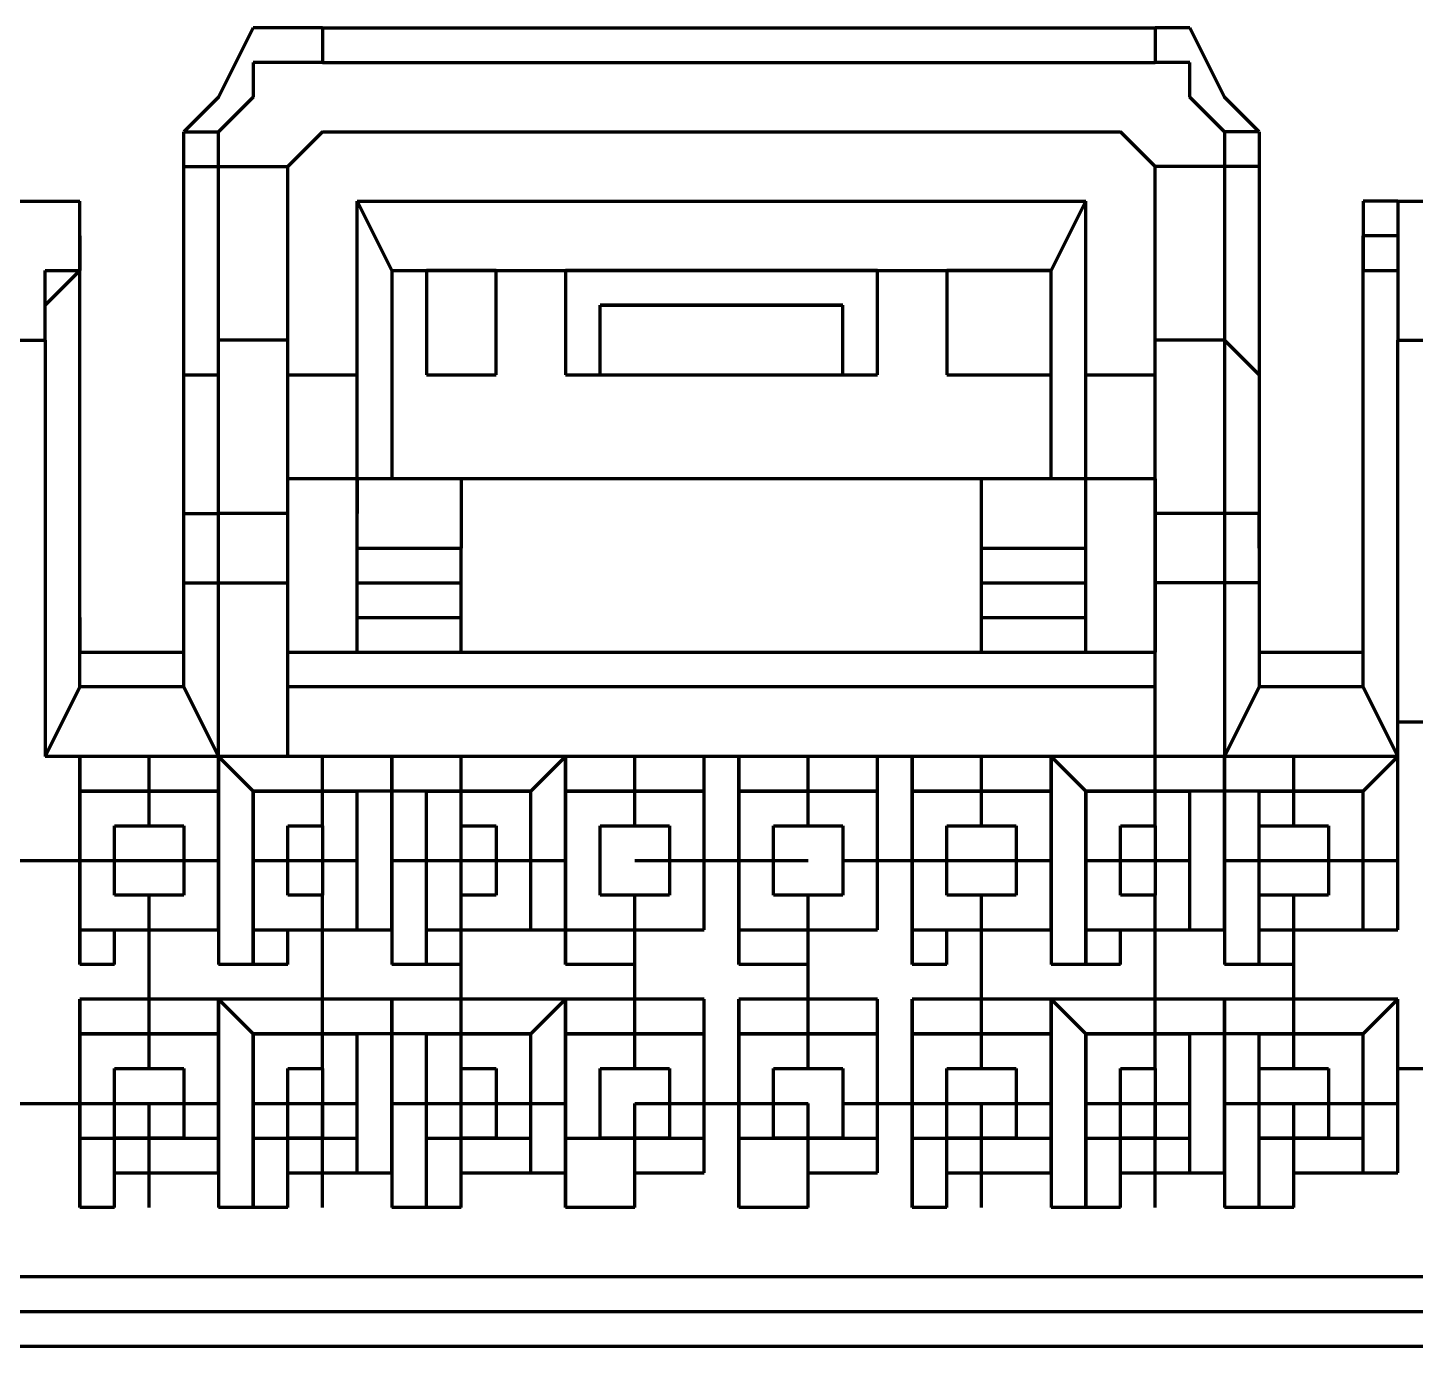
# Model space of a CAD drawing. Header units: inches. Extents: x 47316 to 59086, y 3141 to 11743.
# Drawn here: x 51370.85 to 51390.85, y 5927.18 to 5946.18 of the extents above; entities that cross this region are included whole.
import ezdxf

# ---------------------------------------------------------------- set-up
doc = ezdxf.new("R2010")
doc.units = ezdxf.units.IN
doc.header["$MEASUREMENT"] = 0
doc.layers.add('P', color=250, linetype='Continuous', lineweight=100)

msp = doc.modelspace()

# ---------------------------------------------------------------- linework, layer by layer
at = {"layer": 'P', "color": 0, "linetype": 'Continuous'}
for p, q in [((51374.102, 5946.185), (51373.602, 5945.185)), ((51375.102, 5946.185), (51374.102, 5946.185)), ((51375.102, 5946.185), (51387.102, 5946.185)), ((51375.102, 5946.185), (51375.102, 5945.685)), ((51387.102, 5946.185), (51387.102, 5945.685)), ((51387.602, 5946.185), (51387.102, 5946.185)), ((51388.102, 5945.185), (51387.602, 5946.185)), ((51375.102, 5945.685), (51374.102, 5945.685)), ((51374.102, 5945.685), (51374.102, 5945.185)), ((51375.102, 5945.685), (51387.102, 5945.685)), ((51387.602, 5945.685), (51387.102, 5945.685)), ((51387.602, 5945.185), (51387.602, 5945.685)), ((51373.602, 5945.185), (51373.102, 5944.685)), ((51374.102, 5945.185), (51373.602, 5944.685)), ((51388.102, 5944.685), (51387.602, 5945.185)), ((51388.602, 5944.685), (51388.102, 5945.185)), ((51373.102, 5936.685), (51373.102, 5944.685)), ((51373.102, 5944.685), (51373.602, 5944.685)), ((51373.602, 5935.685), (51373.602, 5944.685)), ((51375.102, 5944.685), (51374.602, 5944.185)), ((51375.102, 5944.685), (51386.602, 5944.685)), ((51387.102, 5944.185), (51386.602, 5944.685)), ((51388.102, 5944.685), (51388.102, 5935.685)), ((51388.602, 5944.685), (51388.102, 5944.685)), ((51388.602, 5944.685), (51388.602, 5936.685)), ((51373.102, 5944.185), (51374.602, 5944.185)), ((51374.602, 5935.685), (51374.602, 5944.185)), ((51374.602, 5944.185), (51374.602, 5944.185)), ((51387.102, 5935.685), (51387.102, 5944.185)), ((51388.602, 5944.185), (51387.102, 5944.185)), ((51387.102, 5944.185), (51387.102, 5944.185)), ((51370.102, 5943.685), (51371.602, 5943.685)), ((51371.602, 5943.185), (51371.602, 5943.685)), ((51371.602, 5943.185), (51371.602, 5943.685)), ((51371.602, 5943.685), (51371.602, 5943.685)), ((51375.602, 5943.685), (51386.102, 5943.685)), ((51375.602, 5937.185), (51375.602, 5943.685)), ((51375.602, 5943.685), (51376.102, 5942.685)), ((51385.602, 5942.685), (51386.102, 5943.685)), ((51386.102, 5937.185), (51386.102, 5943.685)), ((51390.602, 5943.685), (51390.102, 5943.685)), ((51390.102, 5943.685), (51390.102, 5943.185)), ((51390.602, 5943.685), (51391.602, 5943.685)), ((51390.602, 5943.685), (51390.602, 5943.185)), ((51371.602, 5936.685), (51371.602, 5943.185)), ((51371.602, 5942.685), (51371.602, 5943.185)), ((51371.602, 5943.185), (51371.602, 5943.185)), ((51371.602, 5943.185), (51371.602, 5943.185)), ((51371.602, 5943.185), (51371.602, 5943.185)), ((51371.602, 5943.185), (51371.602, 5943.185)), ((51371.602, 5943.185), (51371.602, 5943.185)), ((51371.602, 5943.185), (51371.602, 5943.185)), ((51371.602, 5943.185), (51371.602, 5943.185)), ((51371.602, 5943.185), (51371.602, 5943.185)), ((51371.602, 5943.185), (51371.602, 5943.185)), ((51371.602, 5943.185), (51371.602, 5943.185)), ((51371.602, 5943.185), (51371.602, 5943.185)), ((51371.602, 5943.185), (51371.602, 5942.685)), ((51390.102, 5936.685), (51390.102, 5943.185)), ((51390.602, 5943.185), (51390.102, 5943.185)), ((51390.102, 5943.185), (51390.102, 5943.185)), ((51390.102, 5943.185), (51390.102, 5943.185)), ((51390.102, 5943.185), (51390.102, 5943.185)), ((51390.102, 5943.185), (51390.102, 5943.185)), ((51390.102, 5943.185), (51390.102, 5943.185)), ((51390.102, 5943.185), (51390.102, 5943.185)), ((51390.102, 5943.185), (51390.102, 5943.185)), ((51390.102, 5943.185), (51390.102, 5943.185)), ((51390.102, 5943.185), (51390.102, 5942.685)), ((51390.602, 5943.185), (51390.602, 5943.185)), ((51390.602, 5943.185), (51390.602, 5942.685)), ((51371.102, 5942.185), (51371.102, 5942.685)), ((51371.102, 5942.685), (51371.102, 5942.685)), ((51371.102, 5942.685), (51371.102, 5942.685)), ((51371.102, 5942.685), (51371.102, 5942.685)), ((51371.102, 5942.685), (51371.602, 5942.685)), ((51371.102, 5942.185), (51371.602, 5942.685)), ((51371.602, 5942.685), (51371.602, 5942.685)), ((51371.602, 5942.685), (51371.602, 5942.685)), ((51371.602, 5942.685), (51371.602, 5942.685)), ((51371.602, 5942.685), (51371.602, 5942.685)), ((51371.602, 5942.685), (51371.602, 5942.685)), ((51371.602, 5942.685), (51371.602, 5942.685)), ((51371.602, 5942.685), (51371.602, 5942.685)), ((51371.602, 5942.685), (51371.602, 5942.685)), ((51371.602, 5942.685), (51371.602, 5942.685)), ((51371.602, 5942.685), (51371.602, 5942.685)), ((51371.602, 5942.685), (51371.602, 5942.685)), ((51371.602, 5942.685), (51371.602, 5942.685)), ((51371.602, 5942.685), (51371.602, 5942.685)), ((51371.602, 5942.685), (51371.602, 5942.685)), ((51371.602, 5942.685), (51371.602, 5942.685)), ((51371.602, 5942.685), (51371.602, 5942.685)), ((51376.102, 5942.685), (51385.602, 5942.685)), ((51376.102, 5942.685), (51376.102, 5939.685)), ((51376.602, 5942.685), (51376.602, 5941.185)), ((51377.602, 5942.685), (51376.602, 5942.685)), ((51377.602, 5941.185), (51377.602, 5942.685)), ((51378.602, 5942.685), (51378.602, 5941.185)), ((51383.102, 5942.685), (51378.602, 5942.685)), ((51383.102, 5941.185), (51383.102, 5942.685)), ((51384.102, 5942.685), (51384.102, 5941.185)), ((51385.602, 5942.685), (51384.102, 5942.685)), ((51385.602, 5941.185), (51385.602, 5942.685)), ((51385.602, 5939.685), (51385.602, 5942.685)), ((51390.102, 5942.685), (51390.102, 5942.685)), ((51390.102, 5942.685), (51390.102, 5942.685)), ((51390.102, 5942.685), (51390.102, 5942.685)), ((51390.102, 5942.685), (51390.102, 5942.685)), ((51390.102, 5942.685), (51390.102, 5942.685)), ((51390.102, 5942.685), (51390.102, 5942.685)), ((51390.102, 5942.685), (51390.102, 5942.685)), ((51390.102, 5942.685), (51390.102, 5942.685)), ((51390.102, 5942.685), (51390.602, 5942.685)), ((51390.102, 5942.685), (51390.102, 5942.685)), ((51390.102, 5942.685), (51390.102, 5942.685)), ((51390.602, 5942.685), (51390.602, 5942.685)), ((51390.602, 5942.685), (51390.602, 5942.685)), ((51390.602, 5942.685), (51390.602, 5942.685)), ((51390.602, 5942.685), (51390.602, 5942.685)), ((51390.602, 5942.685), (51390.602, 5942.685)), ((51390.602, 5942.685), (51390.602, 5942.685)), ((51390.602, 5942.685), (51390.602, 5942.685)), ((51390.602, 5942.685), (51390.602, 5942.685)), ((51390.602, 5942.685), (51390.602, 5942.685)), ((51390.602, 5942.685), (51390.602, 5942.185)), ((51390.602, 5942.685), (51390.602, 5942.685)), ((51390.602, 5942.685), (51390.602, 5942.185)), ((51371.102, 5941.685), (51371.102, 5942.185)), ((51371.102, 5942.185), (51371.102, 5942.185)), ((51371.102, 5942.185), (51371.102, 5942.185)), ((51371.102, 5942.185), (51371.102, 5942.185)), ((51371.102, 5942.185), (51371.102, 5942.185)), ((51371.102, 5941.685), (51371.102, 5942.185)), ((51371.102, 5942.185), (51371.102, 5942.185)), ((51371.102, 5942.185), (51371.102, 5942.185)), ((51371.102, 5942.185), (51371.102, 5942.185)), ((51371.102, 5942.185), (51371.102, 5942.185)), ((51371.102, 5942.185), (51371.102, 5942.185)), ((51379.102, 5942.185), (51382.602, 5942.185)), ((51382.602, 5942.185), (51379.102, 5942.185)), ((51379.102, 5941.185), (51379.102, 5942.185)), ((51382.602, 5941.185), (51382.602, 5942.185)), ((51390.602, 5942.185), (51390.602, 5942.185)), ((51390.602, 5942.185), (51390.602, 5942.185)), ((51390.602, 5942.185), (51390.602, 5942.185)), ((51390.602, 5942.185), (51390.602, 5942.185)), ((51390.602, 5942.185), (51390.602, 5941.685)), ((51390.602, 5942.185), (51390.602, 5942.185)), ((51390.602, 5942.185), (51390.602, 5942.185)), ((51390.602, 5942.185), (51390.602, 5942.185)), ((51390.602, 5942.185), (51390.602, 5942.185)), ((51390.602, 5942.185), (51390.602, 5942.185)), ((51390.602, 5942.185), (51390.602, 5941.685)), ((51369.602, 5941.685), (51371.102, 5941.685)), ((51371.102, 5941.685), (51371.102, 5935.685)), ((51374.602, 5941.685), (51373.602, 5941.685)), ((51373.602, 5941.185), (51373.602, 5941.685)), ((51373.602, 5941.685), (51373.602, 5941.685)), ((51373.602, 5941.685), (51373.602, 5941.685)), ((51373.602, 5941.685), (51373.602, 5941.685)), ((51373.602, 5941.685), (51373.602, 5941.685)), ((51373.602, 5941.685), (51373.602, 5941.685)), ((51373.602, 5941.685), (51373.602, 5941.685)), ((51373.602, 5941.685), (51373.602, 5941.685)), ((51373.602, 5941.685), (51373.602, 5941.685)), ((51373.602, 5941.685), (51373.602, 5941.685)), ((51373.602, 5941.685), (51373.602, 5941.685)), ((51373.602, 5941.685), (51373.602, 5941.685)), ((51373.602, 5941.685), (51373.602, 5941.685)), ((51373.602, 5941.685), (51373.602, 5941.685)), ((51373.602, 5941.685), (51373.602, 5941.685)), ((51373.602, 5941.685), (51373.602, 5941.685)), ((51388.102, 5941.685), (51387.102, 5941.685)), ((51388.602, 5941.185), (51388.102, 5941.685)), ((51388.102, 5941.685), (51388.102, 5941.685)), ((51388.102, 5941.685), (51388.102, 5941.685)), ((51388.102, 5941.685), (51388.102, 5941.685)), ((51388.102, 5941.685), (51388.102, 5941.685)), ((51388.102, 5941.685), (51388.102, 5941.685)), ((51388.102, 5941.685), (51388.102, 5941.685)), ((51388.102, 5941.685), (51388.102, 5941.685)), ((51388.102, 5941.685), (51388.102, 5941.685)), ((51388.102, 5941.685), (51388.102, 5941.685)), ((51388.102, 5941.685), (51388.102, 5941.685)), ((51388.102, 5941.685), (51388.102, 5941.685)), ((51388.102, 5941.685), (51388.102, 5941.685)), ((51388.102, 5941.685), (51388.102, 5941.685)), ((51388.102, 5941.685), (51388.102, 5941.685)), ((51388.102, 5941.685), (51388.102, 5941.685)), ((51390.602, 5935.685), (51390.602, 5941.685)), ((51390.602, 5941.685), (51392.102, 5941.685)), ((51373.102, 5941.185), (51373.102, 5941.185)), ((51373.102, 5941.185), (51373.102, 5941.185)), ((51373.102, 5941.185), (51373.102, 5941.185)), ((51373.102, 5941.185), (51373.102, 5941.185)), ((51373.102, 5941.185), (51373.102, 5941.185)), ((51373.102, 5941.185), (51373.102, 5941.185)), ((51373.102, 5941.185), (51373.102, 5941.185)), ((51373.102, 5941.185), (51373.102, 5941.185)), ((51373.102, 5941.185), (51373.102, 5941.185)), ((51373.102, 5941.185), (51373.102, 5941.185)), ((51373.102, 5941.185), (51373.102, 5941.185)), ((51373.102, 5941.185), (51373.602, 5941.185)), ((51373.602, 5941.185), (51373.602, 5941.185)), ((51373.602, 5941.185), (51373.602, 5941.185)), ((51373.602, 5941.185), (51373.602, 5941.185)), ((51373.602, 5941.185), (51373.602, 5941.185)), ((51374.602, 5941.185), (51375.602, 5941.185)), ((51376.602, 5941.185), (51377.602, 5941.185)), ((51378.602, 5941.185), (51383.102, 5941.185)), ((51384.102, 5941.185), (51385.602, 5941.185)), ((51386.102, 5941.185), (51387.102, 5941.185)), ((51388.602, 5941.185), (51388.602, 5941.185)), ((51388.602, 5941.185), (51388.602, 5941.185)), ((51388.602, 5941.185), (51388.602, 5941.185)), ((51388.602, 5941.185), (51388.602, 5941.185)), ((51388.602, 5941.185), (51388.602, 5941.185)), ((51388.602, 5941.185), (51388.602, 5941.185)), ((51388.602, 5941.185), (51388.602, 5941.185)), ((51388.602, 5941.185), (51388.602, 5941.185)), ((51388.602, 5941.185), (51388.602, 5941.185)), ((51388.602, 5941.185), (51388.602, 5941.185)), ((51388.602, 5941.185), (51388.602, 5941.185)), ((51388.602, 5941.185), (51388.602, 5941.185)), ((51388.602, 5941.185), (51388.602, 5941.185)), ((51388.602, 5941.185), (51388.602, 5941.185)), ((51388.602, 5941.185), (51388.602, 5941.185)), ((51388.602, 5941.185), (51388.602, 5941.185)), ((51374.602, 5937.185), (51374.602, 5939.685)), ((51375.602, 5939.685), (51374.602, 5939.685)), ((51376.102, 5939.685), (51375.602, 5939.685)), ((51375.602, 5939.685), (51375.602, 5939.685)), ((51375.602, 5939.685), (51375.602, 5939.185)), ((51377.102, 5939.685), (51376.102, 5939.685)), ((51384.602, 5939.685), (51377.102, 5939.685)), ((51377.102, 5939.685), (51377.102, 5938.685)), ((51385.602, 5939.685), (51384.602, 5939.685)), ((51384.602, 5938.685), (51384.602, 5939.685)), ((51386.102, 5939.685), (51385.602, 5939.685)), ((51387.102, 5939.685), (51386.102, 5939.685)), ((51386.102, 5939.185), (51386.102, 5939.685)), ((51386.102, 5939.685), (51386.102, 5939.685)), ((51387.102, 5939.685), (51387.102, 5937.185)), ((51373.102, 5938.685), (51373.102, 5939.185)), ((51373.102, 5939.185), (51373.102, 5939.185)), ((51373.102, 5939.185), (51373.102, 5939.185)), ((51373.102, 5939.185), (51373.102, 5939.185)), ((51373.102, 5939.185), (51373.102, 5939.185)), ((51373.102, 5939.185), (51373.102, 5939.185)), ((51373.102, 5939.185), (51373.102, 5939.185)), ((51373.102, 5939.185), (51373.102, 5939.185)), ((51373.102, 5939.185), (51373.102, 5939.185)), ((51373.102, 5939.185), (51373.102, 5939.185)), ((51373.102, 5939.185), (51373.102, 5939.185)), ((51373.102, 5939.185), (51373.602, 5939.185)), ((51374.602, 5939.185), (51373.602, 5939.185)), ((51373.602, 5939.185), (51373.602, 5939.185)), ((51373.602, 5939.185), (51373.602, 5939.185)), ((51373.602, 5939.185), (51373.602, 5939.185)), ((51373.602, 5939.185), (51373.602, 5939.185)), ((51373.602, 5939.185), (51373.602, 5939.185)), ((51373.602, 5939.185), (51373.602, 5939.185)), ((51373.602, 5939.185), (51373.602, 5939.185)), ((51373.602, 5939.185), (51373.602, 5939.185)), ((51373.602, 5939.185), (51373.602, 5939.185)), ((51373.602, 5939.185), (51373.602, 5939.185)), ((51373.602, 5939.185), (51373.602, 5939.185)), ((51373.602, 5939.185), (51373.602, 5939.185)), ((51373.602, 5939.185), (51373.602, 5939.185)), ((51373.602, 5939.185), (51373.602, 5939.185)), ((51373.602, 5939.185), (51373.602, 5939.185)), ((51373.602, 5939.185), (51373.602, 5939.185)), ((51373.602, 5939.185), (51373.602, 5939.185)), ((51373.602, 5939.185), (51373.602, 5939.185)), ((51373.602, 5939.185), (51373.602, 5939.185)), ((51373.602, 5939.185), (51373.602, 5939.185)), ((51388.102, 5939.185), (51387.102, 5939.185)), ((51388.602, 5939.185), (51388.102, 5939.185)), ((51388.102, 5939.185), (51388.102, 5939.185)), ((51388.102, 5939.185), (51388.102, 5939.185)), ((51388.102, 5939.185), (51388.102, 5939.185)), ((51388.102, 5939.185), (51388.102, 5939.185)), ((51388.102, 5939.185), (51388.102, 5939.185)), ((51388.102, 5939.185), (51388.102, 5939.185)), ((51388.102, 5939.185), (51388.102, 5939.185)), ((51388.102, 5939.185), (51388.102, 5939.185)), ((51388.102, 5939.185), (51388.102, 5939.185)), ((51388.102, 5939.185), (51388.102, 5939.185)), ((51388.102, 5939.185), (51388.102, 5939.185)), ((51388.102, 5939.185), (51388.102, 5939.185)), ((51388.102, 5939.185), (51388.102, 5939.185)), ((51388.102, 5939.185), (51388.102, 5939.185)), ((51388.102, 5939.185), (51388.102, 5939.185)), ((51388.602, 5938.685), (51388.602, 5939.185)), ((51388.602, 5939.185), (51388.602, 5939.185)), ((51388.602, 5939.185), (51388.602, 5939.185)), ((51388.602, 5939.185), (51388.602, 5939.185)), ((51388.602, 5939.185), (51388.602, 5939.185)), ((51388.602, 5939.185), (51388.602, 5939.185)), ((51388.602, 5939.185), (51388.602, 5939.185)), ((51388.602, 5939.185), (51388.602, 5939.185)), ((51388.602, 5939.185), (51388.602, 5939.185)), ((51388.602, 5939.185), (51388.602, 5939.185)), ((51388.602, 5939.185), (51388.602, 5939.185)), ((51388.602, 5939.185), (51388.602, 5939.185)), ((51388.602, 5939.185), (51388.602, 5939.185)), ((51388.602, 5939.185), (51388.602, 5939.185)), ((51388.602, 5939.185), (51388.602, 5939.185)), ((51388.602, 5939.185), (51388.602, 5939.185)), ((51375.602, 5938.685), (51377.102, 5938.685)), ((51377.102, 5937.185), (51377.102, 5938.685)), ((51384.602, 5938.685), (51386.102, 5938.685)), ((51384.602, 5937.185), (51384.602, 5938.685)), ((51373.102, 5938.185), (51374.602, 5938.185)), ((51375.602, 5938.185), (51377.102, 5938.185)), ((51384.602, 5938.185), (51386.102, 5938.185)), ((51388.602, 5938.185), (51387.102, 5938.185)), ((51371.602, 5937.685), (51371.602, 5937.185)), ((51373.102, 5937.185), (51373.102, 5937.685)), ((51375.602, 5937.685), (51377.102, 5937.685)), ((51384.602, 5937.685), (51386.102, 5937.685)), ((51388.602, 5937.685), (51388.602, 5937.185)), ((51390.102, 5937.185), (51390.102, 5937.685)), ((51371.602, 5937.185), (51372.102, 5937.185)), ((51372.102, 5937.185), (51372.602, 5937.185)), ((51372.602, 5937.185), (51373.102, 5937.185)), ((51374.602, 5937.185), (51387.102, 5937.185)), ((51388.602, 5937.185), (51389.102, 5937.185)), ((51389.102, 5937.185), (51389.602, 5937.185)), ((51389.602, 5937.185), (51390.102, 5937.185)), ((51371.602, 5936.685), (51371.102, 5935.685)), ((51373.102, 5936.685), (51371.602, 5936.685)), ((51373.602, 5935.685), (51373.102, 5936.685)), ((51387.102, 5936.685), (51374.602, 5936.685)), ((51388.602, 5936.685), (51388.102, 5935.685)), ((51390.102, 5936.685), (51388.602, 5936.685)), ((51390.602, 5935.685), (51390.102, 5936.685)), ((51390.602, 5936.185), (51391.602, 5936.185)), ((51373.602, 5935.685), (51371.102, 5935.685)), ((51373.602, 5935.685), (51371.602, 5935.685)), ((51371.602, 5935.685), (51371.602, 5932.685)), ((51371.602, 5935.185), (51371.602, 5935.685)), ((51372.602, 5934.685), (51372.602, 5935.685)), ((51373.602, 5933.185), (51373.602, 5935.685)), ((51373.602, 5935.685), (51373.602, 5932.685)), ((51374.102, 5935.185), (51373.602, 5935.685)), ((51373.602, 5935.185), (51373.602, 5935.685)), ((51376.102, 5935.685), (51373.602, 5935.685)), ((51387.102, 5935.685), (51374.602, 5935.685)), ((51375.102, 5934.685), (51375.102, 5935.685)), ((51378.602, 5935.685), (51376.102, 5935.685)), ((51376.102, 5933.185), (51376.102, 5935.685)), ((51376.102, 5935.685), (51376.102, 5932.685)), ((51376.102, 5935.185), (51376.102, 5935.685)), ((51376.102, 5935.185), (51376.102, 5935.685)), ((51377.102, 5934.685), (51377.102, 5935.685)), ((51378.102, 5935.185), (51378.602, 5935.685)), ((51380.602, 5935.685), (51378.602, 5935.685)), ((51378.602, 5933.185), (51378.602, 5935.685)), ((51378.602, 5935.685), (51378.602, 5932.685)), ((51378.602, 5935.185), (51378.602, 5935.685)), ((51379.602, 5934.685), (51379.602, 5935.685)), ((51380.602, 5933.185), (51380.602, 5935.685)), ((51380.602, 5935.185), (51380.602, 5935.685)), ((51381.102, 5935.685), (51381.102, 5932.685)), ((51383.102, 5935.685), (51381.102, 5935.685)), ((51381.102, 5935.185), (51381.102, 5935.685)), ((51382.102, 5934.685), (51382.102, 5935.685)), ((51383.102, 5933.185), (51383.102, 5935.685)), ((51383.102, 5935.185), (51383.102, 5935.685)), ((51385.602, 5935.685), (51383.602, 5935.685)), ((51383.602, 5935.185), (51383.602, 5935.685)), ((51383.602, 5935.685), (51383.602, 5932.685)), ((51384.602, 5934.685), (51384.602, 5935.685)), ((51388.102, 5935.685), (51385.602, 5935.685)), ((51386.102, 5935.185), (51385.602, 5935.685)), ((51385.602, 5933.185), (51385.602, 5935.685)), ((51385.602, 5935.685), (51385.602, 5932.685)), ((51385.602, 5935.185), (51385.602, 5935.685)), ((51387.102, 5934.685), (51387.102, 5935.685)), ((51390.602, 5935.685), (51388.102, 5935.685)), ((51390.602, 5935.685), (51388.102, 5935.685)), ((51388.102, 5935.185), (51388.102, 5935.685)), ((51388.102, 5935.185), (51388.102, 5935.685)), ((51388.102, 5933.185), (51388.102, 5935.685)), ((51388.102, 5935.685), (51388.102, 5932.685)), ((51389.102, 5934.685), (51389.102, 5935.685)), ((51390.102, 5935.185), (51390.602, 5935.685)), ((51390.602, 5933.185), (51390.602, 5935.685)), ((51371.602, 5935.185), (51373.602, 5935.185)), ((51373.602, 5935.185), (51371.602, 5935.185)), ((51371.602, 5935.185), (51371.602, 5932.685)), ((51371.602, 5932.685), (51371.602, 5935.185)), ((51372.102, 5935.185), (51372.102, 5935.185)), ((51372.102, 5935.185), (51373.102, 5935.185)), ((51372.102, 5935.185), (51373.102, 5935.185)), ((51373.102, 5935.185), (51372.102, 5935.185)), ((51373.102, 5935.185), (51373.102, 5935.185)), ((51373.602, 5933.185), (51373.602, 5935.185)), ((51373.602, 5933.185), (51373.602, 5935.185)), ((51374.102, 5935.185), (51374.102, 5932.685)), ((51374.102, 5932.685), (51374.102, 5935.185)), ((51374.102, 5935.185), (51374.102, 5935.185)), ((51374.102, 5935.185), (51375.602, 5935.185)), ((51374.102, 5935.185), (51375.602, 5935.185)), ((51374.102, 5935.185), (51375.602, 5935.185)), ((51375.602, 5935.185), (51374.102, 5935.185)), ((51376.102, 5935.185), (51374.102, 5935.185)), ((51375.602, 5935.185), (51375.602, 5935.185)), ((51375.602, 5933.185), (51375.602, 5935.185)), ((51378.102, 5935.185), (51376.102, 5935.185)), ((51376.102, 5933.185), (51376.102, 5935.185)), ((51376.102, 5935.185), (51376.102, 5932.685)), ((51376.602, 5932.685), (51376.602, 5935.185)), ((51376.602, 5935.185), (51376.602, 5935.185)), ((51376.602, 5935.185), (51378.102, 5935.185)), ((51376.602, 5935.185), (51378.102, 5935.185)), ((51376.602, 5935.185), (51378.102, 5935.185)), ((51378.102, 5935.185), (51376.602, 5935.185)), ((51378.102, 5935.185), (51378.102, 5935.185)), ((51378.102, 5933.185), (51378.102, 5935.185)), ((51378.102, 5933.185), (51378.102, 5935.185)), ((51378.602, 5935.185), (51380.602, 5935.185)), ((51380.602, 5935.185), (51378.602, 5935.185)), ((51378.602, 5935.185), (51378.602, 5932.685)), ((51378.602, 5932.685), (51378.602, 5935.185)), ((51379.102, 5935.185), (51379.102, 5935.185)), ((51379.102, 5935.185), (51380.102, 5935.185)), ((51379.102, 5935.185), (51380.102, 5935.185)), ((51380.102, 5935.185), (51379.102, 5935.185)), ((51380.102, 5935.185), (51380.102, 5935.185)), ((51380.602, 5933.185), (51380.602, 5935.185)), ((51380.602, 5933.185), (51380.602, 5935.185)), ((51381.102, 5935.185), (51383.102, 5935.185)), ((51381.102, 5935.185), (51381.102, 5932.685)), ((51383.102, 5935.185), (51381.102, 5935.185)), ((51381.102, 5932.685), (51381.102, 5935.185)), ((51381.602, 5935.185), (51382.602, 5935.185)), ((51381.602, 5935.185), (51382.602, 5935.185)), ((51382.602, 5935.185), (51381.602, 5935.185)), ((51381.602, 5935.185), (51381.602, 5935.185)), ((51382.602, 5935.185), (51382.602, 5935.185)), ((51383.102, 5933.185), (51383.102, 5935.185)), ((51383.102, 5933.185), (51383.102, 5935.185)), ((51383.602, 5935.185), (51385.602, 5935.185)), ((51385.602, 5935.185), (51383.602, 5935.185)), ((51383.602, 5935.185), (51383.602, 5932.685)), ((51383.602, 5932.685), (51383.602, 5935.185)), ((51384.102, 5935.185), (51385.102, 5935.185)), ((51384.102, 5935.185), (51385.102, 5935.185)), ((51385.102, 5935.185), (51384.102, 5935.185)), ((51384.102, 5935.185), (51384.102, 5935.185)), ((51385.102, 5935.185), (51385.102, 5935.185)), ((51385.602, 5933.185), (51385.602, 5935.185)), ((51385.602, 5933.185), (51385.602, 5935.185)), ((51386.102, 5935.185), (51387.602, 5935.185)), ((51386.102, 5935.185), (51387.602, 5935.185)), ((51386.102, 5935.185), (51387.602, 5935.185)), ((51387.602, 5935.185), (51386.102, 5935.185)), ((51388.102, 5935.185), (51386.102, 5935.185)), ((51386.102, 5935.185), (51386.102, 5932.685)), ((51386.102, 5932.685), (51386.102, 5935.185)), ((51386.102, 5935.185), (51386.102, 5935.185)), ((51387.602, 5935.185), (51387.602, 5935.185)), ((51387.602, 5933.185), (51387.602, 5935.185)), ((51390.102, 5935.185), (51388.102, 5935.185)), ((51388.102, 5933.185), (51388.102, 5935.185)), ((51388.102, 5935.185), (51388.102, 5932.685)), ((51388.602, 5935.185), (51390.102, 5935.185)), ((51388.602, 5935.185), (51390.102, 5935.185)), ((51388.602, 5935.185), (51390.102, 5935.185)), ((51390.102, 5935.185), (51388.602, 5935.185)), ((51388.602, 5932.685), (51388.602, 5935.185)), ((51388.602, 5935.185), (51388.602, 5935.185)), ((51390.102, 5935.185), (51390.102, 5935.185)), ((51390.102, 5933.185), (51390.102, 5935.185)), ((51390.102, 5933.185), (51390.102, 5935.185)), ((51372.102, 5933.685), (51372.102, 5934.685)), ((51372.102, 5934.685), (51373.102, 5934.685)), ((51373.102, 5934.685), (51373.102, 5933.685)), ((51374.602, 5933.685), (51374.602, 5934.685)), ((51374.602, 5934.685), (51375.102, 5934.685)), ((51375.102, 5934.685), (51375.102, 5933.685)), ((51377.102, 5933.685), (51377.102, 5934.685)), ((51377.102, 5934.685), (51377.602, 5934.685)), ((51377.602, 5934.685), (51377.602, 5933.685)), ((51379.102, 5933.685), (51379.102, 5934.685)), ((51379.102, 5934.685), (51380.102, 5934.685)), ((51380.102, 5934.685), (51380.102, 5933.685)), ((51381.602, 5934.685), (51382.602, 5934.685)), ((51381.602, 5933.685), (51381.602, 5934.685)), ((51382.602, 5934.685), (51382.602, 5933.685)), ((51384.102, 5934.685), (51385.102, 5934.685)), ((51384.102, 5933.685), (51384.102, 5934.685)), ((51385.102, 5934.685), (51385.102, 5933.685)), ((51386.602, 5934.685), (51387.102, 5934.685)), ((51386.602, 5933.685), (51386.602, 5934.685)), ((51387.102, 5934.685), (51387.102, 5933.685)), ((51388.602, 5934.685), (51389.602, 5934.685)), ((51388.602, 5933.685), (51388.602, 5934.685)), ((51389.602, 5934.685), (51389.602, 5933.685)), ((51370.602, 5934.185), (51372.102, 5934.185)), ((51372.102, 5934.185), (51372.602, 5934.185)), ((51372.602, 5934.185), (51373.602, 5934.185)), ((51372.602, 5934.185), (51372.602, 5934.185)), ((51374.102, 5934.185), (51374.102, 5934.185)), ((51374.102, 5934.185), (51375.602, 5934.185)), ((51375.102, 5934.185), (51375.102, 5934.185)), ((51375.602, 5934.185), (51375.602, 5934.185)), ((51376.102, 5934.185), (51377.102, 5934.185)), ((51377.102, 5934.185), (51377.602, 5934.185)), ((51377.102, 5934.185), (51377.102, 5934.185)), ((51377.602, 5934.185), (51378.602, 5934.185)), ((51379.102, 5934.185), (51379.102, 5934.185)), ((51379.602, 5934.185), (51380.602, 5934.185)), ((51379.602, 5934.185), (51379.602, 5934.185)), ((51380.602, 5934.185), (51381.102, 5934.185)), ((51381.102, 5934.185), (51382.102, 5934.185)), ((51382.102, 5934.185), (51382.102, 5934.185)), ((51382.602, 5934.185), (51382.602, 5934.185)), ((51382.602, 5934.185), (51384.102, 5934.185)), ((51384.102, 5934.185), (51384.602, 5934.185)), ((51384.602, 5934.185), (51385.602, 5934.185)), ((51384.602, 5934.185), (51384.602, 5934.185)), ((51386.102, 5934.185), (51386.102, 5934.185)), ((51386.102, 5934.185), (51387.602, 5934.185)), ((51387.102, 5934.185), (51387.102, 5934.185)), ((51387.602, 5934.185), (51387.602, 5934.185)), ((51388.102, 5934.185), (51389.102, 5934.185)), ((51389.102, 5934.185), (51389.602, 5934.185)), ((51389.102, 5934.185), (51389.102, 5934.185)), ((51389.602, 5934.185), (51390.602, 5934.185)), ((51373.102, 5933.685), (51372.102, 5933.685)), ((51372.602, 5932.685), (51372.602, 5933.685)), ((51375.102, 5933.685), (51374.602, 5933.685)), ((51375.102, 5932.685), (51375.102, 5933.685)), ((51377.102, 5932.685), (51377.102, 5933.685)), ((51377.602, 5933.685), (51377.102, 5933.685)), ((51380.102, 5933.685), (51379.102, 5933.685)), ((51379.602, 5932.685), (51379.602, 5933.685)), ((51382.602, 5933.685), (51381.602, 5933.685)), ((51382.102, 5932.685), (51382.102, 5933.685)), ((51385.102, 5933.685), (51384.102, 5933.685)), ((51384.602, 5932.685), (51384.602, 5933.685)), ((51387.102, 5933.685), (51386.602, 5933.685)), ((51387.102, 5932.685), (51387.102, 5933.685)), ((51389.602, 5933.685), (51388.602, 5933.685)), ((51389.102, 5932.685), (51389.102, 5933.685)), ((51371.602, 5933.185), (51373.602, 5933.185)), ((51372.102, 5932.685), (51372.102, 5933.185)), ((51372.102, 5933.185), (51372.102, 5933.185)), ((51372.102, 5933.185), (51373.602, 5933.185)), ((51372.102, 5933.185), (51373.602, 5933.185)), ((51372.102, 5933.185), (51373.602, 5933.185)), ((51373.602, 5933.185), (51373.602, 5933.185)), ((51373.602, 5933.185), (51373.602, 5933.185)), ((51373.602, 5933.185), (51373.602, 5933.185)), ((51373.602, 5933.185), (51373.602, 5933.185)), ((51373.602, 5933.185), (51373.602, 5933.185)), ((51373.602, 5933.185), (51373.602, 5933.185)), ((51373.602, 5933.185), (51373.602, 5933.185)), ((51373.602, 5933.185), (51373.602, 5933.185)), ((51373.602, 5933.185), (51373.602, 5933.185)), ((51374.102, 5933.185), (51375.602, 5933.185)), ((51374.602, 5932.685), (51374.602, 5933.185)), ((51374.602, 5933.185), (51374.602, 5933.185)), ((51374.602, 5933.185), (51376.102, 5933.185)), ((51374.602, 5933.185), (51376.102, 5933.185)), ((51374.602, 5933.185), (51375.602, 5933.185)), ((51375.602, 5933.185), (51375.602, 5933.185)), ((51375.602, 5933.185), (51375.602, 5933.185)), ((51375.602, 5933.185), (51375.602, 5933.185)), ((51375.602, 5933.185), (51375.602, 5933.185)), ((51375.602, 5933.185), (51376.102, 5933.185)), ((51376.102, 5933.185), (51376.102, 5933.185)), ((51376.102, 5933.185), (51376.102, 5933.185)), ((51376.102, 5933.185), (51376.102, 5933.185)), ((51376.102, 5933.185), (51376.102, 5933.185)), ((51376.602, 5933.185), (51378.102, 5933.185)), ((51377.102, 5932.685), (51377.102, 5933.185)), ((51377.102, 5933.185), (51377.102, 5933.185)), ((51377.102, 5933.185), (51378.602, 5933.185)), ((51377.102, 5933.185), (51378.102, 5933.185)), ((51377.102, 5933.185), (51378.102, 5933.185)), ((51378.102, 5933.185), (51378.602, 5933.185)), ((51378.102, 5933.185), (51378.102, 5933.185)), ((51378.102, 5933.185), (51378.102, 5933.185)), ((51378.102, 5933.185), (51378.102, 5933.185)), ((51378.102, 5933.185), (51378.102, 5933.185)), ((51378.102, 5933.185), (51378.102, 5933.185)), ((51378.102, 5933.185), (51378.102, 5933.185)), ((51378.102, 5933.185), (51378.102, 5933.185)), ((51378.102, 5933.185), (51378.102, 5933.185)), ((51378.602, 5933.185), (51380.602, 5933.185)), ((51379.602, 5933.185), (51380.602, 5933.185)), ((51379.602, 5933.185), (51380.602, 5933.185)), ((51379.602, 5933.185), (51380.602, 5933.185)), ((51379.602, 5932.685), (51379.602, 5933.185)), ((51379.602, 5933.185), (51379.602, 5933.185)), ((51380.602, 5933.185), (51380.602, 5933.185)), ((51380.602, 5933.185), (51380.602, 5933.185)), ((51380.602, 5933.185), (51380.602, 5933.185)), ((51380.602, 5933.185), (51380.602, 5933.185)), ((51380.602, 5933.185), (51380.602, 5933.185)), ((51380.602, 5933.185), (51380.602, 5933.185)), ((51380.602, 5933.185), (51380.602, 5933.185)), ((51380.602, 5933.185), (51380.602, 5933.185)), ((51380.602, 5933.185), (51380.602, 5933.185)), ((51381.102, 5933.185), (51383.102, 5933.185)), ((51382.102, 5933.185), (51383.102, 5933.185)), ((51382.102, 5933.185), (51383.102, 5933.185)), ((51382.102, 5933.185), (51383.102, 5933.185)), ((51382.102, 5932.685), (51382.102, 5933.185)), ((51382.102, 5933.185), (51382.102, 5933.185)), ((51383.102, 5933.185), (51383.102, 5933.185)), ((51383.102, 5933.185), (51383.102, 5933.185)), ((51383.102, 5933.185), (51383.102, 5933.185)), ((51383.102, 5933.185), (51383.102, 5933.185)), ((51383.102, 5933.185), (51383.102, 5933.185)), ((51383.102, 5933.185), (51383.102, 5933.185)), ((51383.102, 5933.185), (51383.102, 5933.185)), ((51383.102, 5933.185), (51383.102, 5933.185)), ((51383.102, 5933.185), (51383.102, 5933.185)), ((51383.602, 5933.185), (51385.602, 5933.185)), ((51384.102, 5933.185), (51385.602, 5933.185)), ((51384.102, 5933.185), (51385.602, 5933.185)), ((51384.102, 5933.185), (51385.602, 5933.185)), ((51384.102, 5932.685), (51384.102, 5933.185)), ((51384.102, 5933.185), (51384.102, 5933.185)), ((51385.602, 5933.185), (51385.602, 5933.185)), ((51385.602, 5933.185), (51385.602, 5933.185)), ((51385.602, 5933.185), (51385.602, 5933.185)), ((51385.602, 5933.185), (51385.602, 5933.185)), ((51385.602, 5933.185), (51385.602, 5933.185)), ((51385.602, 5933.185), (51385.602, 5933.185)), ((51385.602, 5933.185), (51385.602, 5933.185)), ((51385.602, 5933.185), (51385.602, 5933.185)), ((51385.602, 5933.185), (51385.602, 5933.185)), ((51386.102, 5933.185), (51387.602, 5933.185)), ((51386.602, 5933.185), (51388.102, 5933.185)), ((51386.602, 5933.185), (51388.102, 5933.185)), ((51386.602, 5933.185), (51387.602, 5933.185)), ((51386.602, 5932.685), (51386.602, 5933.185)), ((51386.602, 5933.185), (51386.602, 5933.185)), ((51387.602, 5933.185), (51387.602, 5933.185)), ((51387.602, 5933.185), (51387.602, 5933.185)), ((51387.602, 5933.185), (51387.602, 5933.185)), ((51387.602, 5933.185), (51387.602, 5933.185)), ((51387.602, 5933.185), (51387.602, 5933.185)), ((51387.602, 5933.185), (51388.102, 5933.185)), ((51388.102, 5933.185), (51388.102, 5933.185)), ((51388.102, 5933.185), (51388.102, 5933.185)), ((51388.102, 5933.185), (51388.102, 5933.185)), ((51388.602, 5933.185), (51390.102, 5933.185)), ((51389.102, 5933.185), (51390.602, 5933.185)), ((51389.102, 5933.185), (51390.102, 5933.185)), ((51389.102, 5933.185), (51390.102, 5933.185)), ((51389.102, 5932.685), (51389.102, 5933.185)), ((51389.102, 5933.185), (51389.102, 5933.185)), ((51390.102, 5933.185), (51390.602, 5933.185)), ((51390.102, 5933.185), (51390.102, 5933.185)), ((51390.102, 5933.185), (51390.102, 5933.185)), ((51390.102, 5933.185), (51390.102, 5933.185)), ((51390.102, 5933.185), (51390.102, 5933.185)), ((51390.102, 5933.185), (51390.102, 5933.185)), ((51390.102, 5933.185), (51390.102, 5933.185)), ((51390.102, 5933.185), (51390.102, 5933.185)), ((51390.102, 5933.185), (51390.102, 5933.185)), ((51372.102, 5932.685), (51371.602, 5932.685)), ((51372.602, 5932.185), (51372.602, 5932.685)), ((51374.602, 5932.685), (51373.602, 5932.685)), ((51375.102, 5932.185), (51375.102, 5932.685)), ((51377.102, 5932.685), (51376.102, 5932.685)), ((51377.102, 5932.185), (51377.102, 5932.685)), ((51379.602, 5932.685), (51378.602, 5932.685)), ((51379.602, 5932.185), (51379.602, 5932.685)), ((51382.102, 5932.685), (51381.102, 5932.685)), ((51382.102, 5932.185), (51382.102, 5932.685)), ((51384.102, 5932.685), (51383.602, 5932.685)), ((51384.602, 5932.185), (51384.602, 5932.685)), ((51386.602, 5932.685), (51385.602, 5932.685)), ((51387.102, 5932.185), (51387.102, 5932.685)), ((51389.102, 5932.685), (51388.102, 5932.685)), ((51389.102, 5932.185), (51389.102, 5932.685)), ((51371.602, 5932.185), (51371.602, 5929.185)), ((51373.602, 5932.185), (51371.602, 5932.185)), ((51371.602, 5931.685), (51371.602, 5932.185)), ((51372.602, 5931.185), (51372.602, 5932.185)), ((51373.602, 5929.685), (51373.602, 5932.185)), ((51373.602, 5932.185), (51373.602, 5929.185)), ((51374.102, 5931.685), (51373.602, 5932.185)), ((51376.102, 5932.185), (51373.602, 5932.185)), ((51373.602, 5931.685), (51373.602, 5932.185)), ((51375.102, 5931.185), (51375.102, 5932.185)), ((51378.602, 5932.185), (51376.102, 5932.185)), ((51376.102, 5929.685), (51376.102, 5932.185)), ((51376.102, 5932.185), (51376.102, 5929.185)), ((51376.102, 5931.685), (51376.102, 5932.185)), ((51376.102, 5931.685), (51376.102, 5932.185)), ((51377.102, 5931.185), (51377.102, 5932.185)), ((51378.102, 5931.685), (51378.602, 5932.185)), ((51378.602, 5929.685), (51378.602, 5932.185)), ((51378.602, 5932.185), (51378.602, 5929.185)), ((51380.602, 5932.185), (51378.602, 5932.185)), ((51378.602, 5931.685), (51378.602, 5932.185)), ((51379.602, 5931.185), (51379.602, 5932.185)), ((51380.602, 5929.685), (51380.602, 5932.185)), ((51380.602, 5931.685), (51380.602, 5932.185)), ((51381.102, 5932.185), (51381.102, 5929.185)), ((51383.102, 5932.185), (51381.102, 5932.185)), ((51381.102, 5931.685), (51381.102, 5932.185)), ((51382.102, 5931.185), (51382.102, 5932.185)), ((51383.102, 5929.685), (51383.102, 5932.185)), ((51383.102, 5931.685), (51383.102, 5932.185)), ((51383.602, 5932.185), (51383.602, 5929.185)), ((51385.602, 5932.185), (51383.602, 5932.185)), ((51383.602, 5931.685), (51383.602, 5932.185)), ((51384.602, 5931.185), (51384.602, 5932.185)), ((51385.602, 5929.685), (51385.602, 5932.185)), ((51385.602, 5932.185), (51385.602, 5929.185)), ((51388.102, 5932.185), (51385.602, 5932.185)), ((51386.102, 5931.685), (51385.602, 5932.185)), ((51385.602, 5931.685), (51385.602, 5932.185)), ((51387.102, 5931.185), (51387.102, 5932.185)), ((51388.102, 5929.685), (51388.102, 5932.185)), ((51388.102, 5932.185), (51388.102, 5929.185)), ((51390.602, 5932.185), (51388.102, 5932.185)), ((51388.102, 5931.685), (51388.102, 5932.185)), ((51388.102, 5931.685), (51388.102, 5932.185)), ((51389.102, 5931.185), (51389.102, 5932.185)), ((51390.102, 5931.685), (51390.602, 5932.185)), ((51390.602, 5929.685), (51390.602, 5932.185)), ((51371.602, 5931.685), (51371.602, 5929.185)), ((51371.602, 5929.185), (51371.602, 5931.685)), ((51371.602, 5931.685), (51373.602, 5931.685)), ((51373.602, 5931.685), (51371.602, 5931.685)), ((51372.102, 5931.685), (51372.102, 5931.685)), ((51372.102, 5931.685), (51373.102, 5931.685)), ((51372.102, 5931.685), (51373.102, 5931.685)), ((51373.102, 5931.685), (51372.102, 5931.685)), ((51373.102, 5931.685), (51373.102, 5931.685)), ((51373.602, 5929.685), (51373.602, 5931.685)), ((51373.602, 5929.685), (51373.602, 5931.685)), ((51374.102, 5931.685), (51374.102, 5929.185)), ((51374.102, 5929.185), (51374.102, 5931.685)), ((51374.102, 5931.685), (51374.102, 5931.685)), ((51374.102, 5931.685), (51375.602, 5931.685)), ((51374.102, 5931.685), (51375.602, 5931.685)), ((51374.102, 5931.685), (51375.602, 5931.685)), ((51375.602, 5931.685), (51374.102, 5931.685)), ((51376.102, 5931.685), (51374.102, 5931.685)), ((51375.602, 5929.685), (51375.602, 5931.685)), ((51375.602, 5931.685), (51375.602, 5931.685)), ((51378.102, 5931.685), (51376.102, 5931.685)), ((51376.102, 5929.685), (51376.102, 5931.685)), ((51376.102, 5931.685), (51376.102, 5929.185)), ((51376.602, 5929.185), (51376.602, 5931.685)), ((51376.602, 5931.685), (51378.102, 5931.685)), ((51376.602, 5931.685), (51378.102, 5931.685)), ((51376.602, 5931.685), (51378.102, 5931.685)), ((51378.102, 5931.685), (51376.602, 5931.685)), ((51376.602, 5931.685), (51376.602, 5931.685)), ((51378.102, 5929.685), (51378.102, 5931.685)), ((51378.102, 5929.685), (51378.102, 5931.685)), ((51378.102, 5931.685), (51378.102, 5931.685)), ((51378.602, 5931.685), (51378.602, 5929.185)), ((51378.602, 5929.185), (51378.602, 5931.685)), ((51378.602, 5931.685), (51380.602, 5931.685)), ((51380.602, 5931.685), (51378.602, 5931.685)), ((51379.102, 5931.685), (51380.102, 5931.685)), ((51379.102, 5931.685), (51380.102, 5931.685)), ((51380.102, 5931.685), (51379.102, 5931.685)), ((51379.102, 5931.685), (51379.102, 5931.685)), ((51380.102, 5931.685), (51380.102, 5931.685)), ((51380.602, 5929.685), (51380.602, 5931.685)), ((51380.602, 5929.685), (51380.602, 5931.685)), ((51381.102, 5931.685), (51381.102, 5929.185)), ((51381.102, 5929.185), (51381.102, 5931.685)), ((51381.102, 5931.685), (51383.102, 5931.685)), ((51383.102, 5931.685), (51381.102, 5931.685)), ((51381.602, 5931.685), (51382.602, 5931.685)), ((51381.602, 5931.685), (51382.602, 5931.685)), ((51382.602, 5931.685), (51381.602, 5931.685)), ((51381.602, 5931.685), (51381.602, 5931.685)), ((51382.602, 5931.685), (51382.602, 5931.685)), ((51383.102, 5929.685), (51383.102, 5931.685)), ((51383.102, 5929.685), (51383.102, 5931.685)), ((51383.602, 5931.685), (51383.602, 5929.185)), ((51383.602, 5929.185), (51383.602, 5931.685)), ((51383.602, 5931.685), (51385.602, 5931.685)), ((51385.602, 5931.685), (51383.602, 5931.685)), ((51384.102, 5931.685), (51385.102, 5931.685)), ((51384.102, 5931.685), (51385.102, 5931.685)), ((51385.102, 5931.685), (51384.102, 5931.685)), ((51384.102, 5931.685), (51384.102, 5931.685)), ((51385.102, 5931.685), (51385.102, 5931.685)), ((51385.602, 5929.685), (51385.602, 5931.685)), ((51385.602, 5929.685), (51385.602, 5931.685)), ((51386.102, 5931.685), (51386.102, 5929.185)), ((51386.102, 5929.185), (51386.102, 5931.685)), ((51386.102, 5931.685), (51387.602, 5931.685)), ((51386.102, 5931.685), (51387.602, 5931.685)), ((51386.102, 5931.685), (51387.602, 5931.685)), ((51387.602, 5931.685), (51386.102, 5931.685)), ((51388.102, 5931.685), (51386.102, 5931.685)), ((51386.102, 5931.685), (51386.102, 5931.685)), ((51387.602, 5929.685), (51387.602, 5931.685)), ((51387.602, 5931.685), (51387.602, 5931.685)), ((51388.102, 5929.685), (51388.102, 5931.685)), ((51388.102, 5931.685), (51388.102, 5929.185)), ((51390.102, 5931.685), (51388.102, 5931.685)), ((51388.602, 5929.185), (51388.602, 5931.685)), ((51388.602, 5931.685), (51390.102, 5931.685)), ((51388.602, 5931.685), (51390.102, 5931.685)), ((51388.602, 5931.685), (51390.102, 5931.685)), ((51390.102, 5931.685), (51388.602, 5931.685)), ((51388.602, 5931.685), (51388.602, 5931.685)), ((51390.102, 5929.685), (51390.102, 5931.685)), ((51390.102, 5929.685), (51390.102, 5931.685)), ((51390.102, 5931.685), (51390.102, 5931.685)), ((51372.102, 5930.185), (51372.102, 5931.185)), ((51372.102, 5931.185), (51373.102, 5931.185)), ((51373.102, 5931.185), (51373.102, 5930.185)), ((51374.602, 5930.185), (51374.602, 5931.185)), ((51374.602, 5931.185), (51375.102, 5931.185)), ((51375.102, 5931.185), (51375.102, 5930.185)), ((51377.102, 5930.185), (51377.102, 5931.185)), ((51377.102, 5931.185), (51377.602, 5931.185)), ((51377.602, 5931.185), (51377.602, 5930.185)), ((51379.102, 5930.185), (51379.102, 5931.185)), ((51379.102, 5931.185), (51380.102, 5931.185)), ((51380.102, 5931.185), (51380.102, 5930.185)), ((51381.102, 5931.185), (51381.102, 5930.185)), ((51381.602, 5930.185), (51381.602, 5931.185)), ((51381.602, 5931.185), (51382.602, 5931.185)), ((51382.602, 5931.185), (51382.602, 5930.185)), ((51384.102, 5930.185), (51384.102, 5931.185)), ((51384.102, 5931.185), (51385.102, 5931.185)), ((51385.102, 5931.185), (51385.102, 5930.185)), ((51386.602, 5930.185), (51386.602, 5931.185)), ((51386.602, 5931.185), (51387.102, 5931.185)), ((51387.102, 5931.185), (51387.102, 5930.185)), ((51388.602, 5930.185), (51388.602, 5931.185)), ((51388.602, 5931.185), (51389.602, 5931.185)), ((51389.602, 5931.185), (51389.602, 5930.185)), ((51390.602, 5931.185), (51391.602, 5931.185)), ((51370.602, 5930.685), (51372.102, 5930.685)), ((51372.102, 5930.685), (51372.602, 5930.685)), ((51372.602, 5929.185), (51372.602, 5930.685)), ((51372.602, 5930.685), (51373.602, 5930.685)), ((51372.602, 5930.685), (51372.602, 5930.685)), ((51374.102, 5930.685), (51374.102, 5930.685)), ((51374.102, 5930.685), (51375.602, 5930.685)), ((51375.102, 5929.185), (51375.102, 5930.685)), ((51375.102, 5930.685), (51375.102, 5930.685)), ((51375.602, 5930.685), (51375.602, 5930.685)), ((51376.102, 5930.685), (51377.102, 5930.685)), ((51377.102, 5929.185), (51377.102, 5930.685)), ((51377.102, 5930.685), (51377.602, 5930.685)), ((51377.102, 5930.685), (51377.102, 5930.685)), ((51377.602, 5930.685), (51378.602, 5930.685)), ((51379.102, 5930.685), (51379.102, 5930.685)), ((51379.602, 5929.185), (51379.602, 5930.685)), ((51379.602, 5930.685), (51380.602, 5930.685)), ((51379.602, 5930.685), (51379.602, 5930.685)), ((51380.602, 5930.685), (51381.102, 5930.685)), ((51381.102, 5930.685), (51382.102, 5930.685)), ((51382.102, 5929.185), (51382.102, 5930.685)), ((51382.102, 5930.685), (51382.102, 5930.685)), ((51382.602, 5930.685), (51382.602, 5930.685)), ((51382.602, 5930.685), (51384.102, 5930.685)), ((51384.102, 5930.685), (51384.602, 5930.685)), ((51384.602, 5929.185), (51384.602, 5930.685)), ((51384.602, 5930.685), (51385.602, 5930.685)), ((51384.602, 5930.685), (51384.602, 5930.685)), ((51386.102, 5930.685), (51386.102, 5930.685)), ((51386.102, 5930.685), (51387.602, 5930.685)), ((51387.102, 5929.185), (51387.102, 5930.685)), ((51387.102, 5930.685), (51387.102, 5930.685)), ((51387.602, 5930.685), (51387.602, 5930.685)), ((51388.102, 5930.685), (51389.102, 5930.685)), ((51389.102, 5929.185), (51389.102, 5930.685)), ((51389.102, 5930.685), (51389.602, 5930.685)), ((51389.102, 5930.685), (51389.102, 5930.685)), ((51389.602, 5930.685), (51390.602, 5930.685)), ((51371.602, 5930.185), (51373.602, 5930.185)), ((51372.102, 5929.685), (51372.102, 5930.185)), ((51373.102, 5930.185), (51372.102, 5930.185)), ((51374.102, 5930.185), (51375.602, 5930.185)), ((51375.102, 5930.185), (51374.602, 5930.185)), ((51374.602, 5929.685), (51374.602, 5930.185)), ((51376.602, 5930.185), (51378.102, 5930.185)), ((51377.602, 5930.185), (51377.102, 5930.185)), ((51377.102, 5929.685), (51377.102, 5930.185)), ((51378.602, 5930.185), (51380.602, 5930.185)), ((51380.102, 5930.185), (51379.102, 5930.185)), ((51379.602, 5929.685), (51379.602, 5930.185)), ((51381.102, 5930.185), (51383.102, 5930.185)), ((51382.602, 5930.185), (51381.602, 5930.185)), ((51382.102, 5929.685), (51382.102, 5930.185)), ((51383.602, 5930.185), (51385.602, 5930.185)), ((51385.102, 5930.185), (51384.102, 5930.185)), ((51384.102, 5929.685), (51384.102, 5930.185)), ((51386.102, 5930.185), (51387.602, 5930.185)), ((51387.102, 5930.185), (51386.602, 5930.185)), ((51386.602, 5929.685), (51386.602, 5930.185)), ((51388.602, 5930.185), (51390.102, 5930.185)), ((51389.602, 5930.185), (51388.602, 5930.185)), ((51389.102, 5929.685), (51389.102, 5930.185)), ((51372.102, 5929.185), (51372.102, 5929.685)), ((51372.102, 5929.685), (51373.602, 5929.685)), ((51372.102, 5929.685), (51373.602, 5929.685)), ((51372.102, 5929.685), (51373.602, 5929.685)), ((51373.602, 5929.685), (51373.602, 5929.685)), ((51373.602, 5929.685), (51373.602, 5929.685)), ((51373.602, 5929.685), (51373.602, 5929.685)), ((51373.602, 5929.685), (51373.602, 5929.685)), ((51373.602, 5929.685), (51373.602, 5929.685)), ((51373.602, 5929.685), (51373.602, 5929.685)), ((51373.602, 5929.685), (51373.602, 5929.685)), ((51373.602, 5929.685), (51373.602, 5929.685)), ((51373.602, 5929.685), (51373.602, 5929.685)), ((51374.602, 5929.685), (51376.102, 5929.685)), ((51374.602, 5929.685), (51376.102, 5929.685)), ((51374.602, 5929.685), (51375.602, 5929.685)), ((51374.602, 5929.185), (51374.602, 5929.685)), ((51375.602, 5929.685), (51375.602, 5929.685)), ((51375.602, 5929.685), (51375.602, 5929.685)), ((51375.602, 5929.685), (51375.602, 5929.685)), ((51375.602, 5929.685), (51375.602, 5929.685)), ((51375.602, 5929.685), (51376.102, 5929.685)), ((51376.102, 5929.685), (51376.102, 5929.685)), ((51376.102, 5929.685), (51376.102, 5929.685)), ((51376.102, 5929.685), (51376.102, 5929.685)), ((51376.102, 5929.685), (51376.102, 5929.685)), ((51377.102, 5929.685), (51378.602, 5929.685)), ((51377.102, 5929.685), (51378.102, 5929.685)), ((51377.102, 5929.685), (51378.102, 5929.685)), ((51377.102, 5929.185), (51377.102, 5929.685)), ((51378.102, 5929.685), (51378.602, 5929.685)), ((51378.102, 5929.685), (51378.102, 5929.685)), ((51378.102, 5929.685), (51378.102, 5929.685)), ((51378.102, 5929.685), (51378.102, 5929.685)), ((51378.102, 5929.685), (51378.102, 5929.685)), ((51378.102, 5929.685), (51378.102, 5929.685)), ((51378.102, 5929.685), (51378.102, 5929.685)), ((51378.102, 5929.685), (51378.102, 5929.685)), ((51378.102, 5929.685), (51378.102, 5929.685)), ((51379.602, 5929.685), (51380.602, 5929.685)), ((51379.602, 5929.685), (51380.602, 5929.685)), ((51379.602, 5929.685), (51380.602, 5929.685)), ((51379.602, 5929.185), (51379.602, 5929.685)), ((51380.602, 5929.685), (51380.602, 5929.685)), ((51380.602, 5929.685), (51380.602, 5929.685)), ((51380.602, 5929.685), (51380.602, 5929.685)), ((51380.602, 5929.685), (51380.602, 5929.685)), ((51380.602, 5929.685), (51380.602, 5929.685)), ((51380.602, 5929.685), (51380.602, 5929.685)), ((51380.602, 5929.685), (51380.602, 5929.685)), ((51380.602, 5929.685), (51380.602, 5929.685)), ((51380.602, 5929.685), (51380.602, 5929.685)), ((51382.102, 5929.685), (51383.102, 5929.685)), ((51382.102, 5929.685), (51383.102, 5929.685)), ((51382.102, 5929.685), (51383.102, 5929.685)), ((51382.102, 5929.185), (51382.102, 5929.685)), ((51383.102, 5929.685), (51383.102, 5929.685)), ((51383.102, 5929.685), (51383.102, 5929.685)), ((51383.102, 5929.685), (51383.102, 5929.685)), ((51383.102, 5929.685), (51383.102, 5929.685)), ((51383.102, 5929.685), (51383.102, 5929.685)), ((51383.102, 5929.685), (51383.102, 5929.685)), ((51383.102, 5929.685), (51383.102, 5929.685)), ((51383.102, 5929.685), (51383.102, 5929.685)), ((51383.102, 5929.685), (51383.102, 5929.685)), ((51384.102, 5929.685), (51385.602, 5929.685)), ((51384.102, 5929.685), (51385.602, 5929.685)), ((51384.102, 5929.685), (51385.602, 5929.685)), ((51384.102, 5929.185), (51384.102, 5929.685)), ((51385.602, 5929.685), (51385.602, 5929.685)), ((51385.602, 5929.685), (51385.602, 5929.685)), ((51385.602, 5929.685), (51385.602, 5929.685)), ((51385.602, 5929.685), (51385.602, 5929.685)), ((51385.602, 5929.685), (51385.602, 5929.685)), ((51385.602, 5929.685), (51385.602, 5929.685)), ((51385.602, 5929.685), (51385.602, 5929.685)), ((51385.602, 5929.685), (51385.602, 5929.685)), ((51385.602, 5929.685), (51385.602, 5929.685)), ((51386.602, 5929.685), (51388.102, 5929.685)), ((51386.602, 5929.685), (51388.102, 5929.685)), ((51386.602, 5929.685), (51387.602, 5929.685)), ((51386.602, 5929.185), (51386.602, 5929.685)), ((51387.602, 5929.685), (51387.602, 5929.685)), ((51387.602, 5929.685), (51387.602, 5929.685)), ((51387.602, 5929.685), (51387.602, 5929.685)), ((51387.602, 5929.685), (51387.602, 5929.685)), ((51387.602, 5929.685), (51387.602, 5929.685)), ((51387.602, 5929.685), (51388.102, 5929.685)), ((51388.102, 5929.685), (51388.102, 5929.685)), ((51388.102, 5929.685), (51388.102, 5929.685)), ((51388.102, 5929.685), (51388.102, 5929.685)), ((51389.102, 5929.685), (51390.602, 5929.685)), ((51389.102, 5929.685), (51390.102, 5929.685)), ((51389.102, 5929.685), (51390.102, 5929.685)), ((51389.102, 5929.185), (51389.102, 5929.685)), ((51390.102, 5929.685), (51390.602, 5929.685)), ((51390.102, 5929.685), (51390.102, 5929.685)), ((51390.102, 5929.685), (51390.102, 5929.685)), ((51390.102, 5929.685), (51390.102, 5929.685)), ((51390.102, 5929.685), (51390.102, 5929.685)), ((51390.102, 5929.685), (51390.102, 5929.685)), ((51390.102, 5929.685), (51390.102, 5929.685)), ((51390.102, 5929.685), (51390.102, 5929.685)), ((51390.102, 5929.685), (51390.102, 5929.685)), ((51372.102, 5929.185), (51371.602, 5929.185)), ((51374.602, 5929.185), (51373.602, 5929.185)), ((51377.102, 5929.185), (51376.102, 5929.185)), ((51379.602, 5929.185), (51378.602, 5929.185)), ((51382.102, 5929.185), (51381.102, 5929.185)), ((51384.102, 5929.185), (51383.602, 5929.185)), ((51386.602, 5929.185), (51385.602, 5929.185)), ((51389.102, 5929.185), (51388.102, 5929.185)), ((51393.102, 5928.185), (51369.102, 5928.185)), ((51369.102, 5927.685), (51393.102, 5927.685)), ((51361.602, 5927.185), (51400.102, 5927.185)), ((51361.602, 5927.185), (51400.102, 5927.185))]:
    msp.add_line(p, q, dxfattribs=at)

doc.saveas('drawing.dxf')
